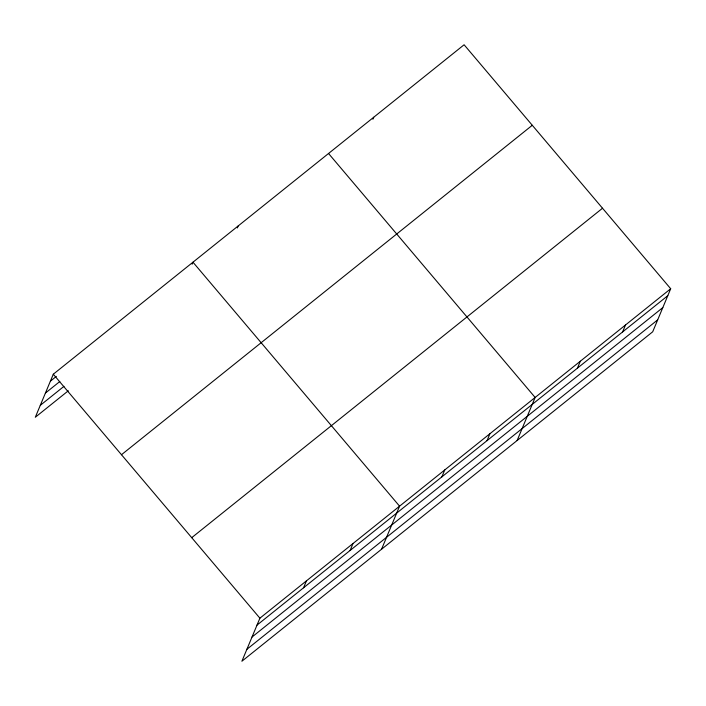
<?xml version="1.0" encoding="UTF-8"?>
<svg xmlns="http://www.w3.org/2000/svg" width="706" height="706" viewBox="0 0 706 706"><rect width="100%" height="100%" fill="white"/><g stroke="black" fill="none" stroke-linecap="round" stroke-linejoin="round"><path stroke-width="1.06" d="M670.7 288.745L259.905 618.182L241.893 661.231L652.697 331.794L670.7 288.745L464.107 44.769L53.303 374.206L35.3 417.255L68.314 390.78M192.147 264.185L192.976 262.2L399.57 506.176L381.567 549.215M237.331 227.95L238.169 225.964M372.9 119.235L373.73 117.249M303.554 587.798L306.457 580.844M350.114 550.459L353.018 543.505M441.859 476.885L444.762 469.931M487.043 440.641L489.946 433.696M517.127 440.5L535.139 397.46L328.537 153.484M577.42 368.17L580.323 361.216M622.604 331.926L625.516 324.981M50.4 381.161L56.33 376.404M45.413 393.074L59.807 381.531M40.286 405.341L63.981 386.341M121.485 454.717L532.28 125.28M191.723 537.672L602.527 208.235M256.993 625.128L667.797 295.69M252.016 637.041L662.81 307.604M246.879 649.317L657.674 319.88M53.303 374.206L259.905 618.182"/></g></svg>
